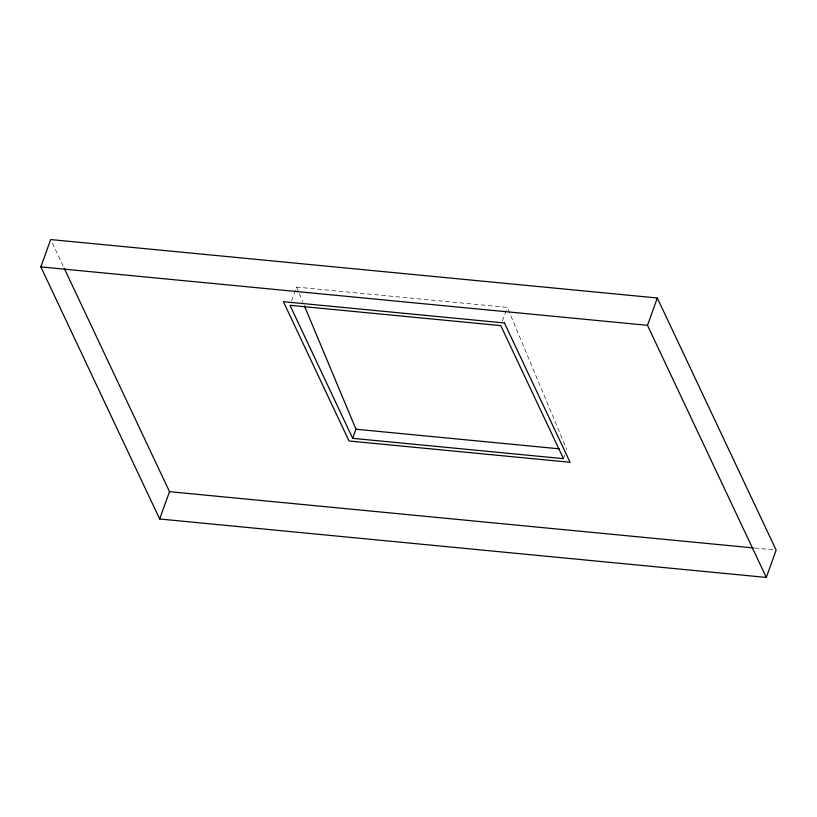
<?xml version="1.0" encoding="UTF-8"?>
<svg xmlns="http://www.w3.org/2000/svg" width="817" height="817" viewBox="0 0 817 817"><rect width="100%" height="100%" fill="white"/><g stroke="black" fill="none" stroke-linecap="round" stroke-linejoin="round"><path stroke-width="0.61" stroke-dasharray="4.08 3.06" d="M291.628 300.758L296.551 287.094L507.337 307.396L566.753 449.534M502.414 321.061L507.337 307.396M563.475 458.654L564.7 455.232M754.571 548.033L773.607 549.861M52.319 243.017L63.706 267.19M296.551 287.094L302.933 302.361"/><path stroke-width="1.23" d="M40.85 266.893L50.685 239.565L657.328 298.001L776.15 550.107L766.315 577.435L159.672 518.999L40.85 266.893L647.493 325.329L766.315 577.435M159.672 518.999L169.507 491.671L64.257 268.344M352.689 438.341L289.994 305.313L500.77 325.615L563.475 458.654L352.689 438.341L355.967 429.231L304.404 305.885M647.493 325.329L657.328 298.001M355.967 429.231L559.134 448.809M169.507 491.671L753.305 547.911M504.436 322.97L283.376 301.677L349.033 440.986L570.092 462.279L504.436 322.97"/></g></svg>
